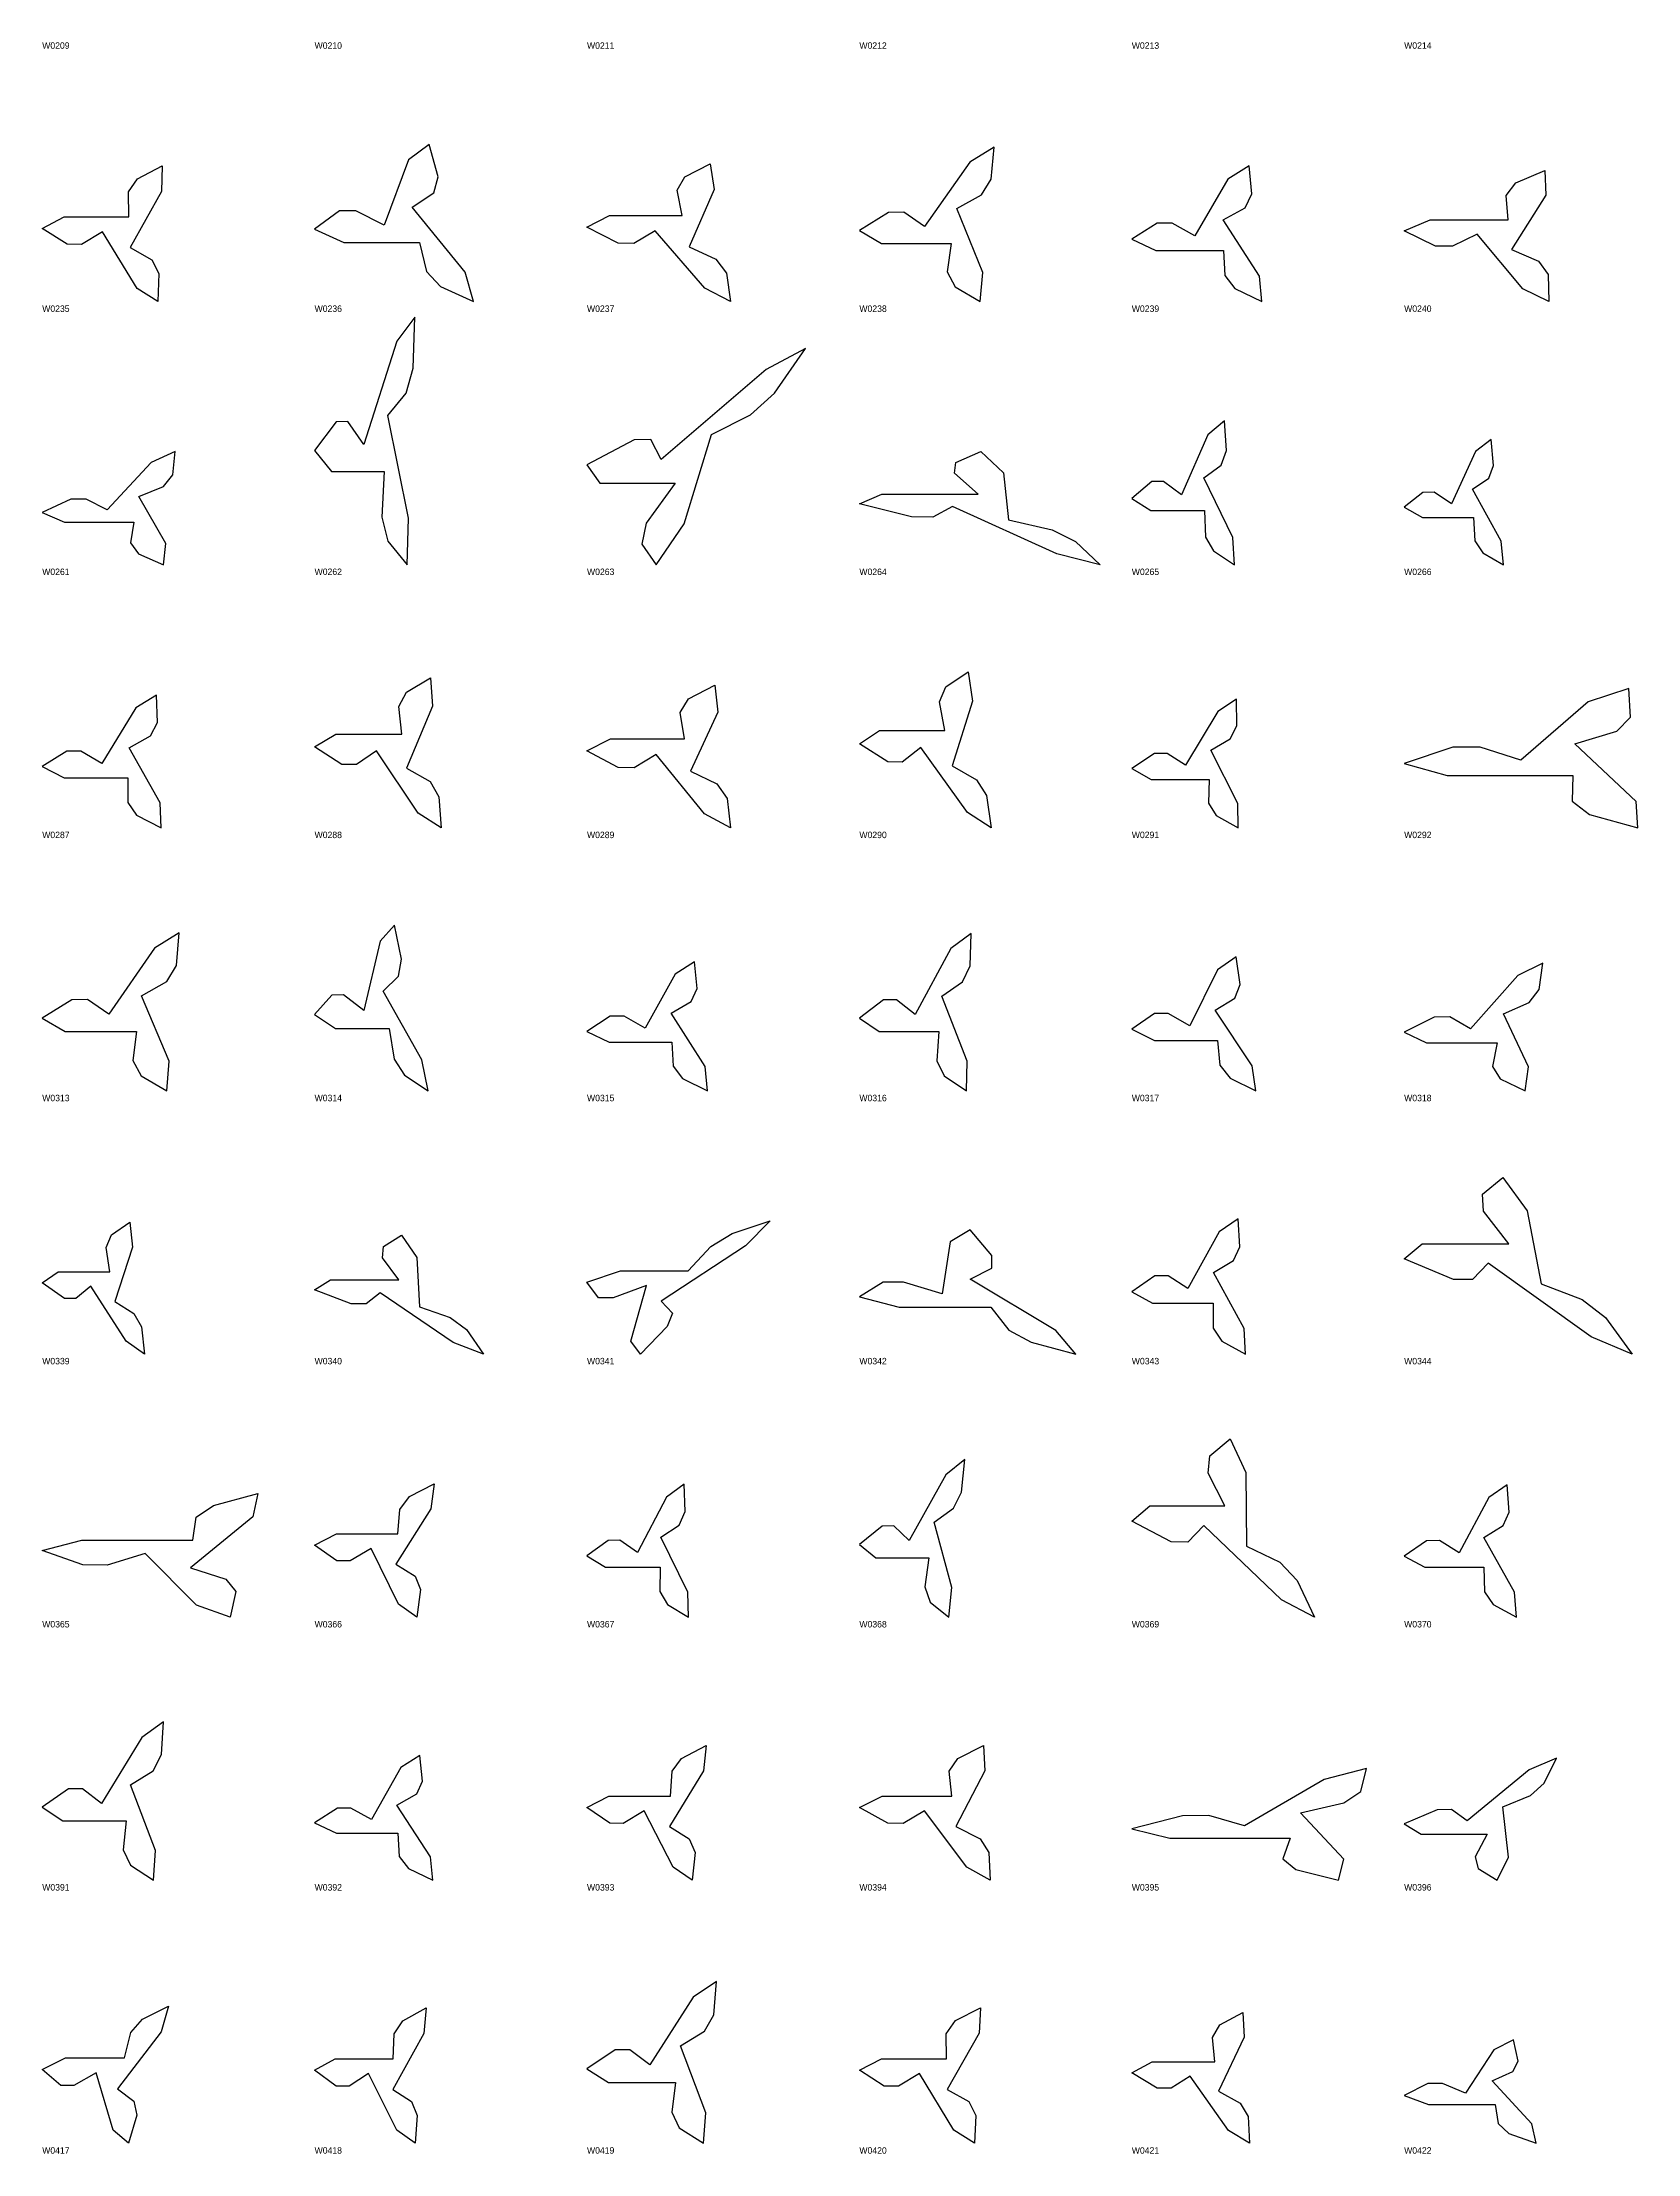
# Model space of a CAD drawing. Header units: millimetres. Extents: x 0 to 2703, y -1633 to 66.
# Drawn here: x 0 to 618, y -1633 to -816 of the extents above; entities that cross this region are included whole.
import ezdxf

# ---------------------------------------------------------------- set-up
doc = ezdxf.new("R2010")
doc.units = ezdxf.units.MM

msp = doc.modelspace()

# ---------------------------------------------------------------- linework, layer by layer
at = {"layer": 'RECOVERED_OUTLINES'}
for points in [[(116.73, -893.18), (146.05, -893.18), (148.7, -904.39), (154.21, -910.24), (166.92, -916.03), (163.68, -904.6), (143.14, -879.45), (151.58, -873.99), (153.27, -867.82), (149.72, -855.29), (141.74, -861.18), (132.32, -886.52), (121.42, -880.89), (115, -880.95), (105.42, -888.04)], [(324.86, -893.57), (351.79, -893.57), (350.31, -904.58), (353.31, -910.34), (362.96, -916.03), (363.99, -904.8), (353.93, -880.07), (363.6, -874.7), (367.3, -868.64), (368.43, -856.31), (359.04, -862.11), (341.51, -887.02), (333.47, -881.48), (327.55, -881.55), (316.27, -888.51)], [(8.54, -883.29), (33.54, -883.29), (33.41, -873.61), (36.85, -868.56), (46.45, -863.56), (46.14, -873.43), (34.01, -895.15), (42.39, -899.87), (45.14, -905.2), (44.8, -916.03), (36.74, -910.94), (23.27, -889.04), (15.18, -893.91), (9.69, -893.85), (0, -887.73)], [(219.62, -882.76), (247.72, -882.76), (245.78, -872.93), (248.71, -867.79), (258.58, -862.71), (260.05, -872.74), (250.43, -894.82), (260.71, -899.61), (264.79, -905.03), (266.41, -916.03), (256.41, -910.85), (237.23, -888.61), (229.04, -893.56), (222.87, -893.5), (210.85, -887.28)], [(430.95, -896.29), (457.25, -896.29), (457.71, -905.97), (461.63, -911.03), (472.04, -916.03), (471.11, -906.16), (457.01, -884.43), (465.53, -879.71), (468.1, -874.38), (467.08, -863.56), (458.91, -868.65), (446.09, -890.54), (437.28, -885.67), (431.51, -885.73), (421.7, -891.85)], [(537.14, -884.37), (567.35, -884.37), (566.54, -875.01), (570.35, -870.13), (581.62, -865.29), (581.91, -874.83), (568.72, -895.84), (579.16, -900.41), (582.85, -905.56), (583.17, -916.03), (573.08, -911.1), (555.32, -889.93), (545.88, -894.64), (539.24, -894.59), (527.12, -888.67)], [(112.01, -981.79), (132.35, -981.79), (131.44, -999.45), (133.82, -1008.68), (141.22, -1017.81), (141.79, -999.79), (133.71, -960.13), (140.92, -951.51), (143.6, -941.79), (144.22, -922.03), (137.23, -931.32), (124.46, -971.28), (118.29, -962.39), (113.82, -962.5), (105.42, -973.67)], [(215.76, -986.34), (244.97, -986.34), (233.8, -1001.77), (232.06, -1009.84), (237.59, -1017.81), (248.46, -1002.07), (259.02, -967.42), (274.18, -959.89), (283.46, -951.4), (295.39, -934.13), (280.17, -942.25), (239.52, -977.16), (235.61, -969.4), (229.14, -969.49), (210.85, -979.25)], [(429.01, -996.87), (449.81, -996.87), (450.17, -1007.14), (453.27, -1012.5), (461.5, -1017.81), (460.76, -1007.33), (449.62, -984.28), (456.35, -979.27), (458.39, -973.62), (457.57, -962.13), (451.12, -967.53), (440.98, -990.76), (434.02, -985.59), (429.46, -985.66), (421.7, -992.15)], [(534.18, -999.6), (554, -999.6), (554.52, -1008.53), (557.58, -1013.2), (565.52, -1017.81), (564.63, -1008.7), (553.59, -988.66), (559.91, -984.3), (561.75, -979.39), (560.77, -969.39), (554.71, -974.09), (545.47, -994.29), (538.74, -989.8), (534.4, -989.85), (527.12, -995.5)], [(8.64, -1001.34), (35.48, -1001.34), (34.19, -1009.42), (37.28, -1013.64), (46.99, -1017.81), (47.83, -1009.57), (37.39, -991.45), (46.94, -987.51), (50.53, -983.06), (51.45, -974.03), (42.19, -978.28), (25.13, -996.54), (17.03, -992.48), (11.13, -992.53), (0, -997.63)], [(324.92, -990.51), (362.3, -990.51), (353.13, -982.44), (353.58, -978.22), (363.31, -974.05), (371.99, -982.28), (373.98, -1000.4), (390.87, -1004.34), (399.93, -1008.78), (409.45, -1017.81), (392.68, -1013.56), (352.26, -995.3), (344.69, -999.37), (336.43, -999.32), (316.27, -994.21)], [(113.67, -1083.4), (139.24, -1083.4), (138.04, -1072.7), (140.99, -1067.11), (150.27, -1061.58), (151.04, -1072.49), (141.03, -1096.51), (150.11, -1101.73), (153.52, -1107.62), (154.37, -1119.59), (145.56, -1113.96), (129.36, -1089.76), (121.63, -1095.14), (116.01, -1095.08), (105.42, -1088.31)], [(324.02, -1081.98), (349.3, -1081.98), (347.22, -1070.86), (349.69, -1065.05), (358.4, -1059.31), (360.06, -1070.65), (352.15, -1095.61), (361.57, -1101.03), (365.42, -1107.15), (367.25, -1119.59), (358.07, -1113.74), (340.06, -1088.59), (332.86, -1094.18), (327.3, -1094.12), (316.27, -1087.09)], [(8.46, -1100.28), (33.2, -1100.28), (33.08, -1109.75), (36.49, -1114.7), (46.01, -1119.59), (45.68, -1109.93), (33.63, -1088.68), (41.91, -1084.06), (44.62, -1078.85), (44.26, -1068.26), (36.3, -1073.24), (23.02, -1094.66), (15, -1089.89), (9.57, -1089.95), (0, -1095.94)], [(219.94, -1085.17), (248.54, -1085.17), (246.92, -1074.99), (250.09, -1069.67), (260.32, -1064.42), (261.45, -1074.8), (250.86, -1097.64), (261.15, -1102.6), (265.1, -1108.2), (266.35, -1119.59), (256.36, -1114.23), (237.65, -1091.22), (229.14, -1096.34), (222.85, -1096.27), (210.85, -1089.84)], [(429.26, -1100.87), (451.64, -1100.87), (451.35, -1110.05), (454.34, -1114.85), (462.85, -1119.59), (462.74, -1110.23), (452.25, -1089.62), (459.83, -1085.14), (462.38, -1080.09), (462.26, -1069.82), (454.96, -1074.65), (442.54, -1095.41), (435.38, -1090.79), (430.47, -1090.85), (421.7, -1096.65)], [(543.74, -1099.31), (592.34, -1099.31), (592.14, -1109.26), (598.85, -1114.45), (617.54, -1119.59), (616.88, -1109.45), (593.18, -1087.12), (609.43, -1082.27), (614.76, -1076.8), (614.04, -1065.67), (598.39, -1070.9), (572.33, -1093.4), (556.59, -1088.39), (545.92, -1088.46), (527.12, -1094.74)], [(113.49, -1197.24), (134.25, -1197.24), (136.27, -1209.07), (140.24, -1215.26), (149.32, -1221.37), (146.88, -1209.3), (132.01, -1182.74), (137.92, -1176.97), (139.03, -1170.45), (136.36, -1157.22), (130.79, -1163.44), (124.45, -1190.21), (116.66, -1184.25), (112.12, -1184.33), (105.42, -1191.81)], [(8.87, -1198.39), (36.45, -1198.39), (35.1, -1209.66), (38.26, -1215.55), (48.23, -1221.37), (49.12, -1209.87), (38.44, -1184.57), (48.27, -1179.07), (51.98, -1172.87), (52.95, -1160.26), (43.42, -1166.19), (25.83, -1191.69), (17.52, -1186.01), (11.45, -1186.08), (0, -1193.21)], [(323.89, -1198.45), (347.01, -1198.45), (346.27, -1209.69), (349.13, -1215.56), (357.7, -1221.37), (358.03, -1209.91), (348.19, -1184.68), (356.23, -1179.2), (359.11, -1173.01), (359.48, -1160.44), (351.7, -1166.35), (337.87, -1191.77), (330.7, -1186.12), (325.62, -1186.19), (316.27, -1193.29)], [(219.43, -1202.58), (243.7, -1202.58), (244.2, -1211.79), (247.87, -1216.61), (257.52, -1221.37), (256.57, -1211.97), (243.38, -1191.28), (251.2, -1186.78), (253.52, -1181.71), (252.48, -1171.4), (244.99, -1176.25), (233.35, -1197.1), (225.18, -1192.46), (219.85, -1192.52), (210.85, -1198.34)], [(430.51, -1201.88), (454.86, -1201.88), (455.82, -1211.44), (459.74, -1216.43), (469.66, -1221.37), (468.24, -1211.62), (453.97, -1190.16), (461.59, -1185.5), (463.67, -1180.24), (462.12, -1169.54), (454.84, -1174.57), (444.2, -1196.2), (435.78, -1191.38), (430.44, -1191.44), (421.7, -1197.49)], [(535.74, -1202.78), (563.1, -1202.78), (561.37, -1211.89), (564.31, -1216.66), (574, -1221.37), (575.27, -1212.07), (565.54, -1191.6), (575.47, -1187.15), (579.36, -1182.13), (580.75, -1171.93), (571.1, -1176.73), (552.79, -1197.36), (544.74, -1192.77), (538.72, -1192.82), (527.12, -1198.59)], [(534.13, -1280.55), (567.66, -1280.55), (557.82, -1267.95), (557.39, -1261.37), (565.27, -1254.87), (574.7, -1267.71), (580.12, -1295.98), (596.05, -1302.13), (605.06, -1309.06), (615.41, -1323.15), (599.52, -1316.52), (559.62, -1288.03), (553.63, -1294.37), (546.22, -1294.3), (527.12, -1286.33)], [(6.22, -1291.36), (26.2, -1291.36), (24.79, -1281.97), (26.85, -1277.06), (33.85, -1272.2), (34.93, -1281.78), (28.17, -1302.88), (35.5, -1307.47), (38.42, -1312.64), (39.61, -1323.15), (32.48, -1318.21), (18.76, -1296.95), (12.96, -1301.68), (8.57, -1301.62), (0, -1295.68)], [(223.87, -1291), (249.98, -1291), (258.78, -1281.5), (267.04, -1276.53), (281.69, -1271.62), (272.25, -1281.31), (239.51, -1302.65), (243.9, -1307.29), (241.86, -1312.52), (231.5, -1323.15), (227.78, -1318.15), (233.94, -1296.65), (220.99, -1301.43), (215.32, -1301.38), (210.85, -1295.37)], [(429.78, -1303.48), (453.15, -1303.48), (453.25, -1313.13), (456.58, -1318.17), (465.67, -1323.15), (465.15, -1313.31), (453.31, -1291.66), (461.03, -1286.96), (463.49, -1281.65), (462.92, -1270.86), (455.5, -1275.93), (443.41, -1297.75), (435.74, -1292.9), (430.61, -1292.95), (421.7, -1299.05)], [(111.6, -1294.44), (138.01, -1294.44), (131.69, -1285.96), (132.09, -1281.52), (139.04, -1277.14), (145.01, -1285.79), (146.08, -1304.84), (157.94, -1308.99), (164.26, -1313.65), (170.82, -1323.15), (159.05, -1318.69), (130.83, -1299.49), (125.4, -1303.76), (119.57, -1303.71), (105.42, -1298.34)], [(331.68, -1305.09), (367.21, -1305.09), (374.14, -1313.95), (382.75, -1318.58), (400.08, -1323.15), (392.37, -1314.12), (359.14, -1294.23), (367.56, -1289.91), (367.56, -1285.04), (359.1, -1275.13), (351.39, -1279.79), (348.37, -1299.83), (333.29, -1295.37), (325.54, -1295.42), (316.27, -1301.02)], [(322.63, -1402.01), (343.11, -1402.01), (341.6, -1413.25), (343.69, -1419.12), (350.83, -1424.93), (352.01, -1413.47), (345.21, -1388.23), (352.75, -1382.74), (355.78, -1376.55), (357.07, -1363.97), (349.73, -1369.89), (335.52, -1395.32), (329.6, -1389.66), (325.1, -1389.73), (316.27, -1396.84)], [(428.69, -1381.93), (457.74, -1381.93), (451.21, -1369.22), (451.87, -1362.58), (459.73, -1356.01), (465.88, -1368.98), (466.1, -1397.51), (478.94, -1403.71), (485.66, -1410.71), (492.4, -1424.93), (479.67, -1418.24), (449.59, -1389.49), (443.41, -1395.89), (436.99, -1395.81), (421.7, -1387.77)], [(15.35, -1395.13), (58.34, -1395.13), (59.57, -1386.33), (66.24, -1381.72), (83.5, -1377.17), (81.48, -1386.16), (57.35, -1405.93), (71.04, -1410.23), (74.98, -1415.08), (72.76, -1424.93), (59.66, -1420.3), (39.8, -1400.37), (25.17, -1404.8), (15.74, -1404.75), (0, -1399.18)], [(113.93, -1392.77), (137.58, -1392.77), (138.4, -1383.26), (142.14, -1378.29), (151.71, -1373.38), (150.46, -1383.08), (136.87, -1404.42), (144.33, -1409.06), (146.41, -1414.29), (145.04, -1424.93), (137.91, -1419.93), (127.3, -1398.42), (119.18, -1403.2), (113.99, -1403.15), (105.42, -1397.13)], [(218.07, -1405.59), (239.15, -1405.59), (239.09, -1415.08), (242.02, -1420.03), (250.15, -1424.93), (249.83, -1415.26), (239.47, -1393.97), (246.5, -1389.34), (248.79, -1384.12), (248.43, -1373.51), (241.67, -1378.5), (230.45, -1399.95), (223.6, -1395.18), (218.98, -1395.24), (210.85, -1401.24)], [(535.1, -1405.67), (557.98, -1405.67), (558.22, -1415.12), (561.56, -1420.05), (570.54, -1424.93), (569.88, -1415.3), (557.95, -1394.09), (565.43, -1389.48), (567.75, -1384.28), (567.03, -1373.71), (559.85, -1378.68), (548.36, -1400.05), (540.77, -1395.3), (535.75, -1395.36), (527.12, -1401.33)], [(7.92, -1503.69), (32.48, -1503.69), (31.33, -1514.98), (34.17, -1520.88), (43.08, -1526.71), (43.81, -1515.2), (34.18, -1489.85), (42.9, -1484.34), (46.17, -1478.13), (46.97, -1465.5), (38.52, -1471.44), (22.99, -1496.98), (15.56, -1491.3), (10.16, -1491.37), (0, -1498.51)], [(219.33, -1494.19), (243.21, -1494.19), (243.8, -1484.58), (247.46, -1479.56), (257, -1474.59), (255.97, -1484.4), (242.78, -1505.98), (250.42, -1510.67), (252.66, -1515.96), (251.53, -1526.71), (244.21, -1521.65), (232.97, -1499.91), (224.89, -1504.75), (219.65, -1504.69), (210.85, -1498.61)], [(325.1, -1494.19), (352.05, -1494.19), (351.08, -1484.58), (354.36, -1479.56), (364.28, -1474.59), (364.79, -1484.39), (353.56, -1505.98), (362.98, -1510.67), (366.4, -1515.96), (366.95, -1526.71), (357.83, -1521.65), (341.46, -1499.91), (333.16, -1504.75), (327.24, -1504.69), (316.27, -1498.61)], [(113.85, -1508.57), (137.65, -1508.57), (138.16, -1517.47), (141.77, -1522.12), (151.24, -1526.71), (150.29, -1517.64), (137.31, -1497.67), (144.97, -1493.33), (147.24, -1488.43), (146.2, -1478.48), (138.86, -1483.16), (127.48, -1503.28), (119.46, -1498.81), (114.24, -1498.86), (105.42, -1504.49)], [(436.41, -1510.46), (482.94, -1510.46), (480.12, -1518.43), (485.18, -1522.6), (501.73, -1526.71), (503.76, -1518.59), (486.94, -1500.7), (503.78, -1496.81), (510.32, -1492.43), (512.55, -1483.51), (496.2, -1487.7), (465.33, -1505.73), (451.58, -1501.72), (441.35, -1501.77), (421.7, -1506.8)], [(533.75, -1508.94), (559.25, -1508.94), (554.59, -1517.65), (555.72, -1522.21), (563.18, -1526.71), (567.48, -1517.82), (565.28, -1498.26), (576.03, -1494), (581.33, -1489.21), (586.05, -1479.45), (575.45, -1484.04), (551.46, -1503.76), (545.49, -1499.37), (539.87, -1499.42), (527.12, -1504.94)], [(219.13, -1604.94), (245.06, -1604.94), (243.66, -1616.49), (246.57, -1622.53), (255.88, -1628.49), (256.84, -1616.71), (247.09, -1590.78), (256.38, -1585.14), (259.94, -1578.79), (260.99, -1565.86), (251.97, -1571.94), (235.15, -1598.07), (227.39, -1592.26), (221.69, -1592.33), (210.85, -1599.63)], [(8.99, -1595.38), (31.85, -1595.38), (34.3, -1585.59), (38.79, -1580.47), (48.9, -1575.42), (45.99, -1585.4), (29.12, -1607.38), (35.52, -1612.15), (36.63, -1617.54), (33.44, -1628.49), (27.42, -1623.34), (20.92, -1601.2), (12.24, -1606.12), (7.23, -1606.06), (0, -1599.87)], [(113.35, -1595.79), (135.88, -1595.79), (136.26, -1586.13), (139.62, -1581.07), (148.54, -1576.08), (147.74, -1585.94), (135.67, -1607.64), (142.97, -1612.36), (145.17, -1617.68), (144.3, -1628.49), (137.3, -1623.41), (126.31, -1601.54), (118.77, -1606.4), (113.83, -1606.34), (105.42, -1600.23)], [(324.88, -1595.75), (349.94, -1595.75), (349.92, -1586.07), (353.42, -1581.02), (363.1, -1576.02), (362.68, -1585.89), (350.27, -1607.62), (358.61, -1612.34), (361.31, -1617.66), (360.85, -1628.49), (352.83, -1623.4), (339.58, -1601.51), (331.41, -1606.38), (325.91, -1606.32), (316.27, -1600.2)], [(429.6, -1596.91), (453.79, -1596.91), (452.88, -1587.58), (455.79, -1582.7), (464.68, -1577.88), (465.18, -1587.4), (455.2, -1608.36), (463.68, -1612.91), (466.78, -1618.05), (467.32, -1628.49), (459.11, -1623.58), (444.31, -1602.46), (436.88, -1607.16), (431.57, -1607.11), (421.7, -1601.2)], [(536.52, -1613.42), (562.29, -1613.42), (563.45, -1620.81), (567.67, -1624.67), (578.24, -1628.49), (576.59, -1620.96), (561.17, -1604.36), (569.16, -1600.76), (571.29, -1596.69), (569.48, -1588.42), (561.86, -1592.31), (550.92, -1609.03), (541.93, -1605.31), (536.28, -1605.35), (527.12, -1610.03)]]:
    msp.add_lwpolyline(points, close=True, dxfattribs=at)

# ---------------------------------------------------------------- texts
at = {"layer": 'NEW_CATALOGUE_LABELS'}
for s, p in [('W0209', (0, -818.25)), ('W0210', (105.42, -818.25)), ('W0211', (210.85, -818.25)), ('W0212', (316.27, -818.25)), ('W0213', (421.7, -818.25)), ('W0214', (527.12, -818.25)), ('W0235', (0, -920.03)), ('W0236', (105.42, -920.03)), ('W0237', (210.85, -920.03)), ('W0238', (316.27, -920.03)), ('W0239', (421.7, -920.03)), ('W0240', (527.12, -920.03)), ('W0261', (0, -1021.81)), ('W0262', (105.42, -1021.81)), ('W0263', (210.85, -1021.81)), ('W0264', (316.27, -1021.81)), ('W0265', (421.7, -1021.81)), ('W0266', (527.12, -1021.81)), ('W0287', (0, -1123.59)), ('W0288', (105.42, -1123.59)), ('W0289', (210.85, -1123.59)), ('W0290', (316.27, -1123.59)), ('W0291', (421.7, -1123.59)), ('W0292', (527.12, -1123.59)), ('W0313', (0, -1225.37)), ('W0314', (105.42, -1225.37)), ('W0315', (210.85, -1225.37)), ('W0316', (316.27, -1225.37)), ('W0317', (421.7, -1225.37)), ('W0318', (527.12, -1225.37)), ('W0339', (0, -1327.15)), ('W0340', (105.42, -1327.15)), ('W0341', (210.85, -1327.15)), ('W0342', (316.27, -1327.15)), ('W0343', (421.7, -1327.15)), ('W0344', (527.12, -1327.15)), ('W0365', (0, -1428.93)), ('W0366', (105.42, -1428.93)), ('W0367', (210.85, -1428.93)), ('W0368', (316.27, -1428.93)), ('W0369', (421.7, -1428.93)), ('W0370', (527.12, -1428.93)), ('W0391', (0, -1530.71)), ('W0392', (105.42, -1530.71)), ('W0393', (210.85, -1530.71)), ('W0394', (316.27, -1530.71)), ('W0395', (421.7, -1530.71)), ('W0396', (527.12, -1530.71)), ('W0417', (0, -1632.49)), ('W0418', (105.42, -1632.49)), ('W0419', (210.85, -1632.49)), ('W0420', (316.27, -1632.49)), ('W0421', (421.7, -1632.49)), ('W0422', (527.12, -1632.49))]:
    msp.add_text(s, height=2.5, dxfattribs=at).set_placement(p)

doc.saveas('drawing.dxf')
